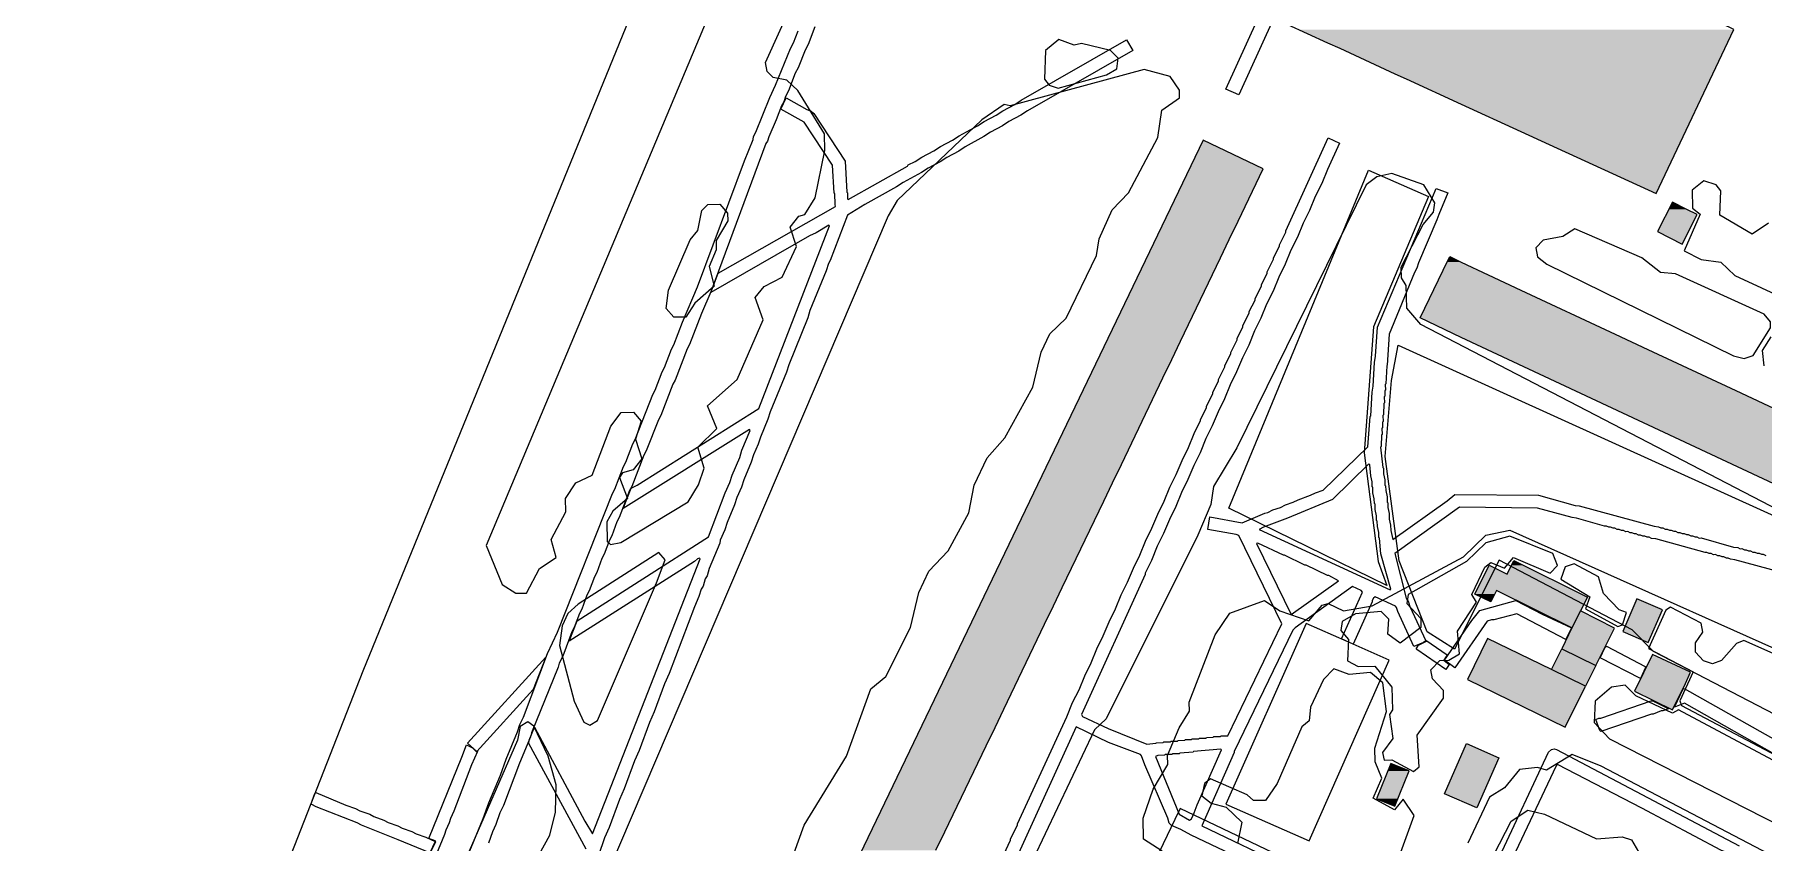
# Model space of a CAD drawing. Extents: x 1764 to 2708, y -3066 to -2278.
# Drawn here: x 1764.5 to 2049.9, y -2612.7 to -2479.4 of the extents above; entities that cross this region are included whole.
import ezdxf

# ---------------------------------------------------------------- set-up
doc = ezdxf.new("R2010")
doc.units = 0
for name, color, linetype in [('DOR_DOROZHKA', 40, 'CONTINUOUS'), ('DOR_LESTNICA', 6, 'CONTINUOUS'), ('DOR_TROTUAR', 8, 'CONTINUOUS'), ('GRANICA_UCHASTKA', 7, 'CONTINUOUS'), ('PL_DETSKAYA', 1, 'CONTINUOUS'), ('PL_SPORT', 5, 'CONTINUOUS'), ('ZDANIYA', 250, 'CONTINUOUS'), ('ZDANIYA_OSM_DOP', 250, 'CONTINUOUS'), ('ZDANIYA_OSM_DOP_ZALIVKA', 252, 'CONTINUOUS'), ('ZDANIYA_ZALIVKA', 251, 'CONTINUOUS'), ('ZEL_LES_DREVESNYE', 94, 'CONTINUOUS'), ('ZEL_SPUTNIK_DOP', 40, 'CONTINUOUS'), ('ZEL_YANDEX_SHEMA', 92, 'CONTINUOUS')]:
    doc.layers.add(name, color=color, linetype=linetype)

msp = doc.modelspace()

# ---------------------------------------------------------------- linework, layer by layer
at = {"layer": 'DOR_DOROZHKA'}
for points in [[(1855.526, -2613.845), (1846.059, -2596.433), (1846.146, -2595.831), (1847.002, -2593.712), (1855.33, -2609.247), (1856.574, -2611.322), (1874.337, -2565.928), (1874.235, -2565.83), (1873.937, -2565.937), (1873.445, -2566.347), (1852.709, -2579.486), (1854.04, -2576.157), (1875.762, -2562.297), (1878.512, -2555.036), (1879.277, -2553.319), (1879.652, -2552.111), (1880.891, -2549.183), (1881.266, -2547.975), (1882.599, -2544.745), (1882.495, -2544.548), (1861.657, -2557.589), (1862.988, -2554.259), (1863.978, -2553.738), (1884.024, -2541.114), (1895.702, -2510.955), (1895.6, -2510.857), (1893.524, -2512.101), (1892.435, -2512.624), (1876.121, -2521.969), (1877.355, -2518.742), (1896.735, -2507.732), (1896.629, -2507.434), (1896.591, -2505.634), (1896.489, -2505.536), (1896.193, -2500.94), (1891.543, -2493.833), (1887.696, -2491.712), (1888.557, -2489.793), (1891.999, -2491.723), (1892.705, -2492.008), (1893.113, -2492.4), (1898.281, -2500.296), (1898.587, -2505.392), (1898.689, -2505.49), (1898.71, -2506.49), (1898.812, -2506.588), (1908.602, -2501.081), (1908.698, -2500.879), (1909.888, -2500.354), (1910.973, -2499.631), (1912.953, -2498.589), (1914.038, -2497.866), (1916.017, -2496.825), (1917.103, -2496.102), (1920.17, -2494.437), (1921.255, -2493.714), (1923.234, -2492.672), (1924.32, -2491.949), (1926.299, -2490.907), (1927.385, -2490.184), (1944.786, -2480.216), (1945.823, -2481.996), (1928.422, -2491.963), (1927.337, -2492.686), (1925.357, -2493.728), (1924.272, -2494.451), (1922.293, -2495.493), (1921.207, -2496.216), (1918.14, -2497.881), (1917.055, -2498.604), (1915.076, -2499.646), (1913.99, -2500.369), (1912.011, -2501.41), (1910.925, -2502.133), (1907.859, -2503.798), (1906.773, -2504.521), (1901.531, -2507.432), (1898.666, -2509.192), (1895.821, -2516.656), (1895.531, -2517.162), (1895.156, -2518.37), (1892.491, -2524.929), (1892.116, -2526.138), (1888.977, -2533.907), (1888.602, -2535.115), (1885.937, -2541.674), (1885.562, -2542.883), (1884.323, -2545.81), (1883.948, -2547.018), (1883.183, -2548.735), (1882.808, -2549.944), (1881.568, -2552.871), (1881.193, -2554.079), (1880.429, -2555.796), (1880.054, -2557.005), (1878.814, -2559.932), (1878.439, -2561.14), (1877.675, -2562.857), (1877.585, -2563.359), (1875.87, -2567.497), (1875.495, -2568.706), (1875.206, -2569.212), (1874.831, -2570.42), (1874.541, -2570.927), (1874.166, -2572.135), (1873.402, -2573.852), (1869.229, -2584.844), (1868.464, -2586.561), (1866.76, -2591.199), (1865.995, -2592.916), (1864.291, -2597.554), (1863.527, -2599.271), (1861.822, -2603.909), (1861.058, -2605.625), (1859.354, -2610.263), (1858.589, -2611.98), (1857.549, -2614.903)], [(1924.479, -2614.708), (1925.631, -2612.383), (1925.627, -2612.182), (1926.779, -2609.857), (1926.775, -2609.657), (1934.911, -2591.979), (1935.863, -2589.658), (1936.919, -2587.535), (1937.871, -2585.214), (1938.927, -2583.091), (1939.879, -2580.769), (1940.936, -2578.646), (1941.888, -2576.325), (1942.944, -2574.202), (1943.896, -2571.881), (1944.952, -2569.758), (1945.905, -2567.437), (1946.961, -2565.314), (1947.913, -2562.993), (1948.969, -2560.87), (1949.921, -2558.549), (1950.978, -2556.426), (1951.93, -2554.105), (1952.986, -2551.982), (1953.938, -2549.661), (1954.994, -2547.538), (1955.946, -2545.217), (1957.003, -2543.093), (1956.998, -2542.893), (1957.959, -2540.972), (1957.955, -2540.772), (1959.011, -2538.649), (1959.007, -2538.449), (1959.967, -2536.528), (1959.963, -2536.328), (1961.019, -2534.205), (1961.015, -2534.005), (1961.976, -2532.084), (1961.971, -2531.884), (1963.028, -2529.761), (1963.024, -2529.561), (1963.984, -2527.64), (1963.98, -2527.44), (1965.036, -2525.317), (1965.032, -2525.117), (1965.992, -2523.196), (1965.988, -2522.996), (1967.044, -2520.873), (1967.04, -2520.673), (1968.001, -2518.752), (1967.997, -2518.552), (1969.053, -2516.429), (1969.049, -2516.229), (1970.009, -2514.308), (1970.005, -2514.108), (1971.061, -2511.985), (1971.057, -2511.785), (1978.04, -2496.431), (1979.959, -2497.292), (1977.949, -2501.636), (1976.997, -2503.957), (1975.941, -2506.08), (1974.988, -2508.401), (1973.932, -2510.524), (1972.98, -2512.845), (1971.924, -2514.968), (1970.972, -2517.289), (1969.915, -2519.412), (1968.963, -2521.733), (1967.907, -2523.856), (1966.955, -2526.177), (1965.899, -2528.3), (1964.947, -2530.622), (1963.89, -2532.745), (1962.938, -2535.066), (1961.882, -2537.189), (1960.93, -2539.51), (1959.874, -2541.633), (1958.922, -2543.954), (1957.865, -2546.077), (1956.913, -2548.398), (1955.857, -2550.521), (1954.905, -2552.842), (1953.849, -2554.965), (1952.896, -2557.286), (1951.84, -2559.409), (1950.888, -2561.73), (1949.832, -2563.853), (1948.88, -2566.174), (1947.823, -2568.298), (1947.828, -2568.498), (1937.305, -2591.629), (1937.511, -2591.925), (1941.755, -2593.937), (1948.112, -2596.506), (1949.61, -2596.375), (1949.708, -2596.272), (1950.808, -2596.249), (1950.906, -2596.147), (1952.006, -2596.124), (1952.104, -2596.022), (1953.204, -2595.999), (1953.302, -2595.897), (1954.402, -2595.874), (1954.5, -2595.772), (1955.5, -2595.751), (1955.598, -2595.649), (1956.698, -2595.626), (1956.796, -2595.524), (1957.896, -2595.501), (1957.994, -2595.399), (1959.094, -2595.376), (1959.192, -2595.274), (1960.292, -2595.251), (1960.39, -2595.149), (1961.49, -2595.126), (1970.409, -2576.631), (1963.302, -2562.072), (1962.897, -2561.88), (1958.178, -2561.078), (1958.534, -2558.97), (1963.858, -2559.959), (1967.627, -2558.38), (1968.125, -2558.269), (1968.916, -2557.853), (1970.208, -2557.425), (1971, -2557.009), (1972.292, -2556.582), (1973.083, -2556.165), (1975.169, -2555.421), (1975.961, -2555.004), (1977.252, -2554.577), (1984.607, -2547.42), (1985.003, -2542.409), (1985.1, -2542.307), (1985.319, -2538.401), (1985.498, -2537.396), (1985.717, -2533.49), (1985.896, -2532.486), (1986.196, -2527.677), (1995.923, -2504.763), (1997.84, -2505.523), (1996.313, -2509.057), (1996.032, -2509.963), (1992.977, -2517.03), (1992.696, -2517.937), (1992.311, -2518.645), (1988.121, -2528.837), (1987.828, -2533.946), (1987.73, -2534.048), (1987.592, -2537.053), (1987.494, -2537.155), (1987.513, -2538.055), (1987.415, -2538.157), (1987.434, -2539.057), (1987.336, -2539.159), (1987.357, -2540.159), (1987.259, -2540.261), (1987.278, -2541.161), (1987.18, -2541.263), (1987.199, -2542.163), (1987.101, -2542.266), (1987.121, -2543.266), (1987.024, -2543.368), (1987.042, -2544.268), (1986.944, -2544.37), (1986.965, -2545.37), (1986.867, -2545.472), (1986.886, -2546.372), (1986.788, -2546.474), (1986.807, -2547.374), (1986.709, -2547.476), (1987.08, -2550.87), (1987.182, -2550.968), (1987.201, -2551.868), (1987.422, -2552.864), (1987.441, -2553.764), (1987.543, -2553.862), (1987.559, -2554.662), (1987.78, -2555.658), (1987.799, -2556.558), (1987.901, -2556.656), (1987.918, -2557.456), (1988.139, -2558.452), (1988.157, -2559.352), (1988.378, -2560.348), (1988.397, -2561.248), (1988.728, -2562.742), (1997.7, -2556.352), (1998.979, -2555.325), (2012.788, -2555.437), (2018.826, -2557.112), (2019.528, -2557.197), (2031.904, -2560.541), (2032.606, -2560.626), (2033.011, -2560.818), (2033.311, -2560.812), (2033.715, -2561.003), (2034.015, -2560.997), (2034.419, -2561.189), (2034.719, -2561.182), (2035.123, -2561.374), (2035.423, -2561.368), (2035.827, -2561.559), (2036.128, -2561.553), (2036.532, -2561.745), (2036.832, -2561.739), (2037.236, -2561.93), (2037.536, -2561.924), (2037.94, -2562.116), (2038.24, -2562.109), (2038.644, -2562.301), (2038.944, -2562.295), (2039.349, -2562.487), (2039.649, -2562.48), (2044.982, -2563.97), (2045.685, -2564.055), (2046.089, -2564.247), (2046.389, -2564.241), (2046.793, -2564.432), (2047.093, -2564.426), (2047.497, -2564.618), (2047.797, -2564.611), (2048.201, -2564.803), (2048.501, -2564.797), (2048.906, -2564.989), (2049.206, -2564.982), (2049.61, -2565.174), (2049.91, -2565.168), (2050.314, -2565.359)], [(2054.785, -2568.668), (2045.226, -2566.066), (2044.524, -2565.98), (2044.12, -2565.789), (2043.82, -2565.795), (2043.416, -2565.603), (2043.116, -2565.61), (2042.711, -2565.418), (2042.411, -2565.424), (2042.007, -2565.232), (2041.707, -2565.239), (2041.303, -2565.047), (2041.003, -2565.053), (2040.599, -2564.862), (2040.299, -2564.868), (2032.148, -2562.637), (2031.446, -2562.551), (2031.042, -2562.36), (2030.742, -2562.366), (2030.338, -2562.174), (2030.038, -2562.18), (2029.633, -2561.989), (2029.333, -2561.995), (2028.929, -2561.803), (2028.629, -2561.81), (2028.225, -2561.618), (2027.925, -2561.624), (2027.521, -2561.433), (2027.221, -2561.439), (2026.816, -2561.247), (2026.516, -2561.253), (2026.112, -2561.062), (2025.812, -2561.068), (2025.408, -2560.876), (2025.108, -2560.883), (2024.704, -2560.691), (2024.404, -2560.697), (2024, -2560.505), (2023.7, -2560.512), (2019.07, -2559.208), (2018.368, -2559.122), (2012.632, -2557.541), (1999.723, -2557.41), (1989.076, -2565.036), (1990.931, -2572.401), (1991.345, -2573.093), (1991.56, -2573.789), (1994.179, -2579.437), (1993.785, -2579.745), (1992.198, -2580.379), (1989.577, -2574.63), (1989.362, -2573.934), (1989.158, -2573.739), (1985.824, -2572.207), (1985.528, -2572.414), (1985.337, -2572.818), (1985.341, -2573.018), (1982.185, -2579.987), (1980.266, -2579.127), (1983.707, -2571.451), (1983.501, -2571.155), (1982.086, -2570.484), (1972.623, -2577.285), (1972.232, -2577.693), (1962.544, -2597.706), (1962.548, -2597.906), (1957.198, -2610.023), (1971.447, -2616.83)], [(2075.288, -2611.462), (2036.916, -2589.751), (2035.228, -2590.387), (2036.666, -2587.355), (2036.866, -2587.351), (2076.957, -2609.926)], [(1968.666, -2617.788), (1955.429, -2611.561), (1953.708, -2610.596), (1952.194, -2609.928), (1951.785, -2609.536), (1951.569, -2608.74), (1947.783, -2599.914), (1947.251, -2598.425), (1947.047, -2598.229), (1941.803, -2596.237), (1936.446, -2593.648), (1908.415, -2655.163)], [(2006.329, -2615.102), (2014.473, -2597.823), (2014.964, -2597.413), (2015.362, -2597.304), (2015.764, -2597.396), (2045.911, -2613.275)], [(2053.241, -2619.326), (2047.576, -2616.342), (2044.746, -2615.001), (2043.834, -2614.419), (2042.925, -2614.038), (2029.874, -2607.107), (2015.917, -2599.894), (2015.721, -2600.098), (2008.054, -2616.266), (2008.058, -2616.466), (1975.295, -2686.184), (1975.299, -2686.384), (1950.774, -2738.522), (1950.778, -2738.722), (1942.632, -2755.901), (1942.636, -2756.101), (1941.869, -2757.717), (1941.574, -2757.924), (1940.905, -2759.438), (1939.844, -2761.362), (1939.078, -2762.978), (1939.282, -2763.174), (1932.382, -2777.725)]]:
    msp.add_lwpolyline(points, dxfattribs=at)
for points in [[(1988.399, -2570.953), (1986.776, -2565.084), (1986.522, -2562.488), (1986.42, -2562.39), (1986.403, -2561.59), (1986.182, -2560.594), (1986.163, -2559.694), (1986.061, -2559.596), (1986.045, -2558.796), (1985.824, -2557.8), (1985.805, -2556.9), (1985.703, -2556.802), (1985.686, -2556.002), (1985.465, -2555.006), (1985.447, -2554.106), (1985.345, -2554.008), (1985.328, -2553.208), (1985.107, -2552.212), (1984.969, -2550.414), (1984.765, -2550.218), (1978.786, -2556.146), (1971.346, -2559.203), (1967.375, -2560.686), (1966.683, -2561.101), (1988.301, -2571.055)], [(1979.765, -2569.532), (1978.146, -2568.666), (1977.946, -2568.67), (1974.409, -2566.943), (1974.209, -2566.947), (1970.873, -2565.316), (1970.673, -2565.32), (1966.429, -2563.307), (1966.231, -2563.411), (1971.977, -2575.097)], [(1997.248, -2582.674), (2001.813, -2576.076), (2003.08, -2574.449), (2009.049, -2572.823), (2013.397, -2575.034), (2018.247, -2577.334), (2017.287, -2579.255), (2009.195, -2575.021), (2005.413, -2576.001), (2005.013, -2576.009), (2004.317, -2576.224), (1998.975, -2583.939)], [(2029.628, -2585.701), (2022.952, -2582.238), (2023.817, -2580.519), (2024.013, -2580.315), (2030.386, -2583.684), (2030.49, -2583.882)], [(1837.481, -2597.713), (1835.952, -2596.344), (1848.863, -2582.168), (1846.773, -2587.514)], [(2022.265, -2592.458), (2022.761, -2592.247), (2023.061, -2592.241), (2031.405, -2589.366), (2031.805, -2589.357), (2032.009, -2589.553), (2034.232, -2590.607), (2034.234, -2590.707), (2033.341, -2591.026), (2033.041, -2591.032), (2031.751, -2591.56), (2031.451, -2591.566), (2023.107, -2594.441), (2022.902, -2594.245)], [(1955.177, -2609.065), (1955.473, -2608.859), (1955.952, -2607.848), (1956.425, -2606.538), (1960.438, -2597.449), (1960.336, -2597.351), (1955.841, -2597.745), (1955.744, -2597.847), (1953.545, -2597.993), (1953.448, -2598.095), (1952.347, -2598.118), (1952.25, -2598.22), (1951.149, -2598.243), (1951.052, -2598.345), (1949.951, -2598.368), (1949.556, -2598.577), (1953.456, -2608.1)], [(1829.727, -2614.483), (1824.478, -2612.291), (1818.426, -2609.916), (1817.717, -2609.531), (1810.958, -2606.87), (1810.25, -2606.485), (1810.05, -2606.489), (1810.713, -2604.674), (1810.908, -2604.47), (1815.855, -2606.568), (1817.467, -2607.135), (1818.176, -2607.52), (1819.788, -2608.087), (1820.497, -2608.472), (1822.109, -2609.039), (1822.818, -2609.424), (1824.43, -2609.991), (1825.139, -2610.377), (1826.751, -2610.943), (1827.46, -2611.329), (1829.072, -2611.895), (1830.587, -2612.564)]]:
    msp.add_lwpolyline(points, close=True, dxfattribs=at)
at = {"layer": 'DOR_LESTNICA'}
msp.add_lwpolyline([(1997.479, -2584.17), (1992.708, -2580.868), (1992.606, -2580.77), (1992.994, -2580.162), (1994.281, -2579.535), (1994.177, -2579.337), (1997.729, -2581.764), (1997.148, -2582.677), (1998.063, -2583.358)], close=True, dxfattribs=at)
msp.add_lwpolyline([(1829.729, -2614.583), (1830.689, -2612.662), (1830.585, -2612.464), (1829.577, -2612.085), (1835, -2598.665), (1835.758, -2596.648), (1836.768, -2597.127), (1837.483, -2597.813), (1837.581, -2597.711), (1836.627, -2599.932), (1833.685, -2607.597), (1833.11, -2608.81), (1832.925, -2609.514), (1832.35, -2610.726), (1832.164, -2611.431), (1828.26, -2620.917)], dxfattribs=at)
at = {"layer": 'DOR_TROTUAR'}
for points in [[(1982.037, -2448.224), (1963.285, -2489.335), (1961.164, -2488.379), (1980.489, -2445.955)], [(1834.8, -2617.879), (1838.513, -2608.797), (1839.458, -2606.176), (1841.365, -2601.634), (1842.31, -2599.013), (1844.217, -2594.471), (1844.592, -2593.262), (1845.167, -2592.05), (1849.15, -2581.561), (1850.777, -2578.026), (1859.904, -2555.124), (1860.29, -2554.415), (1861.713, -2550.684), (1862.098, -2549.975), (1863.236, -2546.95), (1863.621, -2546.242), (1866.567, -2538.777), (1866.952, -2538.068), (1868.09, -2535.043), (1868.475, -2534.335), (1869.613, -2531.309), (1869.998, -2530.601), (1871.421, -2526.869), (1873.9, -2521.015), (1881.671, -2500.242), (1883.098, -2496.711), (1883.188, -2496.209), (1883.573, -2495.5), (1885.855, -2489.75), (1886.813, -2487.729), (1889.288, -2481.674), (1889.769, -2480.764), (1890.528, -2478.747)], [(1893.315, -2478.088), (1892.176, -2481.014), (1891.694, -2481.924), (1890.555, -2484.849), (1890.074, -2485.76), (1888.934, -2488.685), (1888.453, -2489.596), (1888.171, -2490.502), (1887.784, -2491.11), (1886.932, -2493.429), (1885.69, -2496.256), (1885.505, -2496.961), (1885.213, -2497.367), (1876.119, -2521.869), (1874.592, -2525.403), (1872.598, -2530.547), (1872.213, -2531.255), (1870.219, -2536.399), (1869.834, -2537.108), (1867.84, -2542.252), (1867.455, -2542.96), (1865.461, -2548.104), (1865.075, -2548.813), (1863.082, -2553.957), (1862.696, -2554.665), (1860.988, -2559.103), (1860.602, -2559.812), (1859.75, -2562.131), (1859.365, -2562.839), (1858.513, -2565.158), (1858.127, -2565.866), (1857.275, -2568.185), (1856.89, -2568.894), (1856.038, -2571.213), (1855.652, -2571.921), (1854.8, -2574.24), (1854.415, -2574.948), (1853.563, -2577.267), (1853.177, -2577.976), (1851.661, -2582.009), (1851.084, -2583.122), (1850.898, -2583.826), (1846.521, -2594.623), (1846.336, -2595.327), (1844.525, -2599.667), (1841.869, -2606.626), (1841.294, -2607.838), (1840.634, -2609.753), (1840.059, -2610.966), (1839.398, -2612.881)]]:
    msp.add_lwpolyline(points, dxfattribs=at)
at = {"layer": 'GRANICA_UCHASTKA'}
msp.add_lwpolyline([(1926.759, -2800.754), (1827.251, -2754.806), (1784.258, -2732.19), (1772.163, -2727.94), (1765.069, -2723.586), (1764.454, -2718.096), (1771.673, -2704.439), (1818.694, -2584.398), (1873.903, -2449.178), (1905.434, -2377.985), (1929.393, -2327.46), (1949.623, -2290.019), (1958.384, -2278.331), (1960.873, -2277.779), (1971.531, -2285.06), (2004.429, -2303.383), (2126.523, -2376.875), (2159.932, -2395.688), (2215.166, -2429.554), (2323.925, -2487.316), (2371.513, -2514.337)], dxfattribs=at)
at = {"layer": 'PL_DETSKAYA'}
msp.add_lwpolyline([(1973.626, -2616.642), (1953.619, -2607.116), (1952.725, -2608.975), (1943.79, -2627.665), (1963.797, -2637.191)], close=True, dxfattribs=at)
at = {"layer": 'PL_SPORT'}
msp.add_lwpolyline([(1974.446, -2576.573), (1961.175, -2606.429), (1974.9, -2612.49), (1988.157, -2582.634), (1981.176, -2579.548)], close=True, dxfattribs=at)
at = {"layer": 'ZDANIYA'}
for points in [[(2000, -2463.461), (1997.681, -2462.406), (1990.395, -2459.09), (1987.272, -2457.669), (1981.383, -2454.989), (1979.069, -2460.156), (1971.245, -2477.63), (1977.976, -2480.726), (1979.962, -2481.639), (1989.072, -2485.829), (1990.921, -2486.679), (2000, -2490.855), (2009.884, -2495.384), (2014.569, -2497.53), (2032.203, -2505.61), (2045.072, -2478.55), (2022.92, -2467.734), (2020.354, -2473.133)], [(2032.429, -2511.902), (2036.504, -2513.974), (2038.986, -2509.093), (2037.278, -2508.224), (2034.912, -2507.021)], [(1993.257, -2526.124), (1997.057, -2518.269), (1998.138, -2516.035), (2000, -2516.936), (2004.485, -2519.031), (2009.871, -2521.548), (2025.441, -2528.821), (2030.827, -2531.337), (2045.363, -2538.128), (2050.749, -2540.644), (2066.232, -2547.877), (2071.618, -2550.394), (2081.378, -2554.953), (2076.6, -2565.18), (2000, -2529.387)], [(2002.27, -2571.727), (2004.63, -2566.974), (2007.596, -2568.447), (2008.709, -2566.205), (2020.873, -2572.246), (2019.714, -2574.485), (2018.323, -2577.325), (2005.872, -2571.142), (2004.926, -2573.046)], [(2018.323, -2577.325), (2016.638, -2580.767), (2022.282, -2583.506), (2025.353, -2577.358), (2019.714, -2574.485)], [(2026.698, -2577.939), (2030.911, -2579.758), (2033.247, -2574.346), (2029.035, -2572.527)], [(2014.951, -2584.212), (2004.358, -2579.072), (2001.067, -2585.854), (2017.2, -2593.683), (2020.568, -2586.939)], [(2014.951, -2584.212), (2016.638, -2580.767), (2022.282, -2583.506), (2020.568, -2586.939)], [(2028.632, -2587.768), (2034.92, -2590.86), (2037.066, -2586.496), (2037.919, -2584.655), (2031.602, -2581.728)], [(1989.085, -2606.761), (1991.453, -2600.943), (1988.397, -2599.699), (1986.029, -2605.517)]]:
    msp.add_lwpolyline(points, close=True, dxfattribs=at)
msp.add_lwpolyline([(1913.303, -2614.032), (1914.757, -2611.007), (1921.599, -2596.769), (1923.052, -2593.744), (1924.506, -2590.719), (1931.24, -2576.703), (1932.693, -2573.678), (1934.148, -2570.653), (1941.008, -2556.376), (1942.461, -2553.351), (1943.915, -2550.326), (1950.772, -2536.055), (1952.225, -2533.03), (1953.679, -2530.005), (1960.289, -2516.25), (1961.742, -2513.225), (1963.196, -2510.2), (1967.346, -2501.563), (1957.414, -2496.79), (1889.793, -2637.516)], dxfattribs=at)
at = {"layer": 'ZDANIYA_OSM_DOP'}
msp.add_lwpolyline([(2002.594, -2607.01), (1997.28, -2604.693), (2000.903, -2596.433), (2006.223, -2598.75)], close=True, dxfattribs=at)
at = {"layer": 'ZDANIYA_OSM_DOP_ZALIVKA'}
for points in [[(1999.887, -2598.75), (2006.223, -2598.75), (2000.903, -2596.433)], [(1997.28, -2604.693), (2003.612, -2604.693), (1999.887, -2598.75), (2006.223, -2598.75)], [(2002.594, -2607.01), (2002.594, -2607.01), (1997.28, -2604.693), (2003.612, -2604.693)]]:
    msp.add_solid(points, dxfattribs=at)
at = {"layer": 'ZDANIYA_ZALIVKA'}
for points in [[(1977.976, -2480.726), (2044.037, -2480.726), (1973.245, -2478.55), (2045.072, -2478.55)], [(1979.962, -2481.639), (2043.603, -2481.639), (1977.976, -2480.726), (2044.037, -2480.726)], [(1989.072, -2485.829), (2041.61, -2485.829), (1979.962, -2481.639), (2043.603, -2481.639)], [(1990.921, -2486.679), (2041.206, -2486.679), (1989.072, -2485.829), (2041.61, -2485.829)], [(2000, -2490.855), (2039.22, -2490.855), (1990.921, -2486.679), (2041.206, -2486.679)], [(2009.884, -2495.384), (2037.066, -2495.384), (2000, -2490.855), (2039.22, -2490.855)], [(1955.121, -2501.563), (1967.346, -2501.563), (1957.414, -2496.79)], [(2014.569, -2497.53), (2036.046, -2497.53), (2009.884, -2495.384), (2037.066, -2495.384)], [(2032.203, -2505.61), (2032.203, -2505.61), (2014.569, -2497.53), (2036.046, -2497.53)], [(1950.97, -2510.2), (1963.196, -2510.2), (1955.121, -2501.563), (1967.346, -2501.563)], [(2032.429, -2511.902), (2037.558, -2511.902), (2033.858, -2509.093), (2038.986, -2509.093)], [(2033.858, -2509.093), (2038.986, -2509.093), (2034.3, -2508.224), (2037.278, -2508.224)], [(2034.3, -2508.224), (2037.278, -2508.224), (2034.912, -2507.021)], [(1949.517, -2513.225), (1961.742, -2513.225), (1950.97, -2510.2), (1963.196, -2510.2)], [(2036.504, -2513.974), (2036.504, -2513.974), (2032.429, -2511.902), (2037.558, -2511.902)], [(1948.063, -2516.25), (1960.289, -2516.25), (1949.517, -2513.225), (1961.742, -2513.225)], [(1941.454, -2530.005), (1953.679, -2530.005), (1948.063, -2516.25), (1960.289, -2516.25)], [(1997.057, -2518.269), (2002.854, -2518.269), (1997.702, -2516.936), (2000, -2516.936)], [(1997.702, -2516.936), (2000, -2516.936), (1998.138, -2516.035)], [(1995.471, -2521.548), (2009.871, -2521.548), (1996.688, -2519.031), (2004.485, -2519.031)], [(1996.688, -2519.031), (2004.485, -2519.031), (1997.057, -2518.269), (2002.854, -2518.269)], [(1993.257, -2526.124), (2019.667, -2526.124), (1995.471, -2521.548), (2009.871, -2521.548)], [(1998.83, -2528.821), (2025.441, -2528.821), (1993.257, -2526.124), (2019.667, -2526.124)], [(2000, -2529.387), (2026.653, -2529.387), (1998.83, -2528.821), (2025.441, -2528.821)], [(1940, -2533.03), (1952.225, -2533.03), (1941.454, -2530.005), (1953.679, -2530.005)], [(2004.173, -2531.337), (2030.827, -2531.337), (2000, -2529.387), (2026.653, -2529.387)], [(2018.706, -2538.128), (2045.363, -2538.128), (2004.173, -2531.337), (2030.827, -2531.337)], [(1938.547, -2536.055), (1950.772, -2536.055), (1940, -2533.03), (1952.225, -2533.03)], [(1931.689, -2550.326), (1943.915, -2550.326), (1938.547, -2536.055), (1950.772, -2536.055)], [(2024.091, -2540.644), (2050.749, -2540.644), (2018.706, -2538.128), (2045.363, -2538.128)], [(2039.57, -2547.877), (2066.232, -2547.877), (2024.091, -2540.644), (2050.749, -2540.644)], [(2044.957, -2550.394), (2071.618, -2550.394), (2039.57, -2547.877), (2066.232, -2547.877)], [(1930.236, -2553.351), (1942.461, -2553.351), (1931.689, -2550.326), (1943.915, -2550.326)], [(2054.713, -2554.953), (2081.378, -2554.953), (2044.957, -2550.394), (2071.618, -2550.394)], [(1928.782, -2556.376), (1941.008, -2556.376), (1930.236, -2553.351), (1942.461, -2553.351)], [(1921.922, -2570.653), (1934.148, -2570.653), (1928.782, -2556.376), (1941.008, -2556.376)], [(2008.327, -2566.974), (2010.257, -2566.974), (2008.709, -2566.205)], [(2002.56, -2571.142), (2018.65, -2571.142), (2003.899, -2568.447), (2013.223, -2568.447)], [(2003.899, -2568.447), (2007.596, -2568.447), (2004.63, -2566.974)], [(2007.596, -2568.447), (2013.223, -2568.447), (2008.327, -2566.974), (2010.257, -2566.974)], [(1920.468, -2573.678), (1932.693, -2573.678), (1921.922, -2570.653), (1934.148, -2570.653)], [(2002.27, -2571.727), (2005.581, -2571.727), (2002.56, -2571.142), (2005.872, -2571.142)], [(2003.315, -2572.246), (2005.323, -2572.246), (2002.27, -2571.727), (2005.581, -2571.727)], [(2007.05, -2571.727), (2019.828, -2571.727), (2005.872, -2571.142), (2018.65, -2571.142)], [(2008.095, -2572.246), (2020.873, -2572.246), (2007.05, -2571.727), (2019.828, -2571.727)], [(1919.015, -2576.703), (1931.24, -2576.703), (1920.468, -2573.678), (1932.693, -2573.678)], [(2004.926, -2573.046), (2004.926, -2573.046), (2003.315, -2572.246), (2005.323, -2572.246)], [(2009.706, -2573.046), (2020.459, -2573.046), (2008.095, -2572.246), (2020.873, -2572.246)], [(2012.604, -2574.485), (2019.714, -2574.485), (2009.706, -2573.046), (2020.459, -2573.046)], [(2018.323, -2577.325), (2018.323, -2577.325), (2012.604, -2574.485), (2019.714, -2574.485)], [(2018.323, -2577.325), (2025.288, -2577.325), (2019.714, -2574.485)], [(2026.698, -2577.939), (2031.696, -2577.939), (2028.25, -2574.346), (2033.247, -2574.346)], [(2028.25, -2574.346), (2033.247, -2574.346), (2029.035, -2572.527)], [(1912.28, -2590.719), (1924.506, -2590.719), (1919.015, -2576.703), (1931.24, -2576.703)], [(2016.638, -2580.767), (2023.65, -2580.767), (2018.307, -2577.358), (2025.353, -2577.358)], [(2018.307, -2577.358), (2025.353, -2577.358), (2018.323, -2577.325), (2025.288, -2577.325)], [(2001.864, -2584.212), (2014.951, -2584.212), (2004.358, -2579.072)], [(2030.911, -2579.758), (2030.911, -2579.758), (2026.698, -2577.939), (2031.696, -2577.939)], [(2014.951, -2584.212), (2021.93, -2584.212), (2015.297, -2583.506), (2022.282, -2583.506)], [(2015.297, -2583.506), (2022.282, -2583.506), (2016.638, -2580.767)], [(2022.282, -2583.506), (2022.282, -2583.506), (2016.638, -2580.767), (2023.65, -2580.767)], [(2030.163, -2584.655), (2037.919, -2584.655), (2031.602, -2581.728)], [(2001.067, -2585.854), (2018.333, -2585.854), (2001.864, -2584.212), (2014.951, -2584.212)], [(2003.303, -2586.939), (2020.568, -2586.939), (2001.067, -2585.854), (2018.333, -2585.854)], [(2020.568, -2586.939), (2020.568, -2586.939), (2014.951, -2584.212), (2021.93, -2584.212)], [(2029.257, -2586.496), (2037.066, -2586.496), (2030.163, -2584.655), (2037.919, -2584.655)], [(2017.2, -2593.683), (2017.2, -2593.683), (2003.303, -2586.939), (2020.568, -2586.939)], [(2028.632, -2587.768), (2036.44, -2587.768), (2029.257, -2586.496), (2037.066, -2586.496)], [(2034.92, -2590.86), (2034.92, -2590.86), (2028.632, -2587.768), (2036.44, -2587.768)], [(1910.826, -2593.744), (1923.052, -2593.744), (1912.28, -2590.719), (1924.506, -2590.719)], [(1909.373, -2596.769), (1921.599, -2596.769), (1910.826, -2593.744), (1923.052, -2593.744)], [(1902.531, -2611.007), (1914.757, -2611.007), (1909.373, -2596.769), (1921.599, -2596.769)], [(1987.891, -2600.943), (1991.453, -2600.943), (1988.397, -2599.699)], [(1986.029, -2605.517), (1989.591, -2605.517), (1987.891, -2600.943), (1991.453, -2600.943)], [(1989.085, -2606.761), (1989.085, -2606.761), (1986.029, -2605.517), (1989.591, -2605.517)], [(1901.077, -2614.032), (1913.303, -2614.032), (1902.531, -2611.007), (1914.757, -2611.007)]]:
    msp.add_solid(points, dxfattribs=at)
at = {"layer": 'ZEL_LES_DREVESNYE'}
for points in [[(1984.727, -2501.771), (1994.649, -2506.105), (1985.544, -2527.634), (1983.982, -2548.442), (1986.312, -2566.334), (1987.727, -2570.298), (1961.664, -2557.564)], [(2087.306, -2549.933), (2100.986, -2557.53), (2090.847, -2583.301), (2085.777, -2586.673), (2078.484, -2593.106), (2076.228, -2598.628), (2071.261, -2596.043), (2069.005, -2600.54), (2031.793, -2581.234), (2028.268, -2577.626), (2006.278, -2566.129), (1998.912, -2580.834), (1994.405, -2577.971), (1989.806, -2566.246), (1987.476, -2549.033), (1988.532, -2536.497), (1989.635, -2530.641), (2077.508, -2570.527)]]:
    msp.add_lwpolyline(points, close=True, dxfattribs=at)
at = {"layer": 'ZEL_SPUTNIK_DOP'}
for points in [[(1931.215, -2486.752), (1931.986, -2487.737), (1933.497, -2488.206), (1941.456, -2486.039), (1943.185, -2485.002), (1943.399, -2483.247), (1942.122, -2482.023), (1937.346, -2480.872), (1936.101, -2481.148), (1933.58, -2480.2), (1931.366, -2481.997)], [(2012.337, -2514.575), (2012.618, -2516.07), (2014.144, -2517.289), (2044.975, -2532.404), (2046.735, -2532.867), (2048.225, -2532.336), (2051.131, -2527.773), (2051.11, -2526.773), (2050.084, -2525.544), (2035.437, -2518.846), (2032.932, -2518.648), (2029.88, -2516.21), (2018.774, -2511.44), (2016.8, -2512.731), (2013.561, -2513.299)], [(2015.14, -2565.042), (2008.077, -2562.188), (2004.098, -2563.272), (2000.91, -2566.34), (1991.269, -2571.794), (1991.05, -2573.299), (1993.352, -2575.752), (1993.384, -2577.252), (1989.936, -2579.825), (1987.904, -2578.367), (1988.102, -2575.862), (1986.826, -2574.638), (1982.581, -2574.976), (1980.357, -2576.273), (1980.138, -2577.779), (1981.419, -2579.253), (1981.242, -2582.758), (1983.013, -2583.722), (1985.764, -2583.664), (1988.587, -2587.107), (1988.665, -2590.857), (1988.181, -2591.618), (1988.764, -2595.608), (1987.061, -2597.894), (1987.337, -2599.139), (1988.587, -2599.113), (1992.129, -2601.04), (1993.113, -2600.269), (1992.754, -2595.024), (1997.129, -2588.93), (1997.103, -2587.68), (1995.311, -2585.716), (1995.03, -2584.221), (1996.499, -2582.69), (1997.999, -2582.659), (1999.728, -2581.622), (1999.4, -2577.877), (2002.551, -2573.059), (2001.775, -2571.824), (2003.931, -2567.277), (2004.915, -2566.506), (2007.186, -2567.459), (2008.65, -2565.678), (2014.708, -2568.303), (2015.932, -2567.027)], [(2017.187, -2567.251), (2016.479, -2569.267), (2021.292, -2572.168), (2020.583, -2574.184), (2025.896, -2577.074), (2026.641, -2576.809), (2027.35, -2574.793), (2026.089, -2574.319), (2023.532, -2571.621), (2022.724, -2568.886), (2018.677, -2566.72)]]:
    msp.add_lwpolyline(points, close=True, dxfattribs=at)
for points in [[(2050.772, -2510.522), (2048.058, -2512.33), (2042.74, -2509.189), (2042.906, -2505.183), (2042.135, -2504.199), (2040.12, -2503.491), (2038.151, -2505.032), (2038.213, -2508.033), (2039.484, -2509.007), (2036.859, -2515.064), (2039.641, -2516.507), (2042.901, -2516.939), (2045.198, -2519.143), (2054.038, -2523.21)], [(2068.165, -2588.949), (2046.705, -2579.392), (2045.466, -2579.918), (2043.023, -2582.72), (2041.533, -2583.251), (2040.023, -2582.783), (2038.741, -2581.309), (2038.71, -2579.809), (2039.923, -2578.032), (2039.642, -2576.537), (2034.584, -2573.892), (2033.845, -2574.407), (2030.975, -2580.72), (2038.309, -2584.569), (2036.158, -2589.367), (2036.424, -2590.111), (2067.786, -2606.716)], [(2061.311, -2620.108), (2023.126, -2600.144), (2018.334, -2598.243), (2014.136, -2600.831), (2012.625, -2600.363), (2009.63, -2600.675), (2007.193, -2603.728), (2004.724, -2605.28), (2001.13, -2612.859)], [(2005.422, -2614.77), (2008.307, -2609.207), (2011.021, -2607.4), (2013.787, -2608.092), (2022.376, -2612.165), (2026.621, -2611.827), (2028.132, -2612.295), (2030.465, -2616.249)]]:
    msp.add_lwpolyline(points, dxfattribs=at)
at = {"layer": 'ZEL_YANDEX_SHEMA'}
for points in [[(1880.961, -2463.789), (1839.023, -2563.713), (1841.659, -2570.162), (1843.941, -2571.615), (1845.691, -2571.578), (1847.857, -2567.531), (1850.571, -2565.724), (1849.758, -2562.739), (1852.165, -2558.187), (1852.118, -2555.937), (1853.816, -2553.4), (1856.54, -2552.092), (1859.623, -2544.024), (1861.326, -2541.737), (1863.327, -2541.696), (1864.608, -2543.17), (1863.671, -2546.191), (1864.738, -2549.42), (1863.275, -2551.202), (1861.535, -2551.738), (1861.051, -2552.499), (1862.374, -2555.973), (1859.915, -2558.025), (1858.952, -2559.796), (1859.02, -2563.046), (1859.53, -2563.536), (1861.275, -2563.249), (1872.39, -2556.514), (1874.083, -2553.727), (1875.026, -2550.956), (1873.953, -2547.477), (1877.14, -2544.409), (1875.562, -2540.69), (1880.474, -2536.335), (1884.77, -2526.491), (1883.442, -2522.767), (1884.906, -2520.985), (1887.875, -2519.423), (1890.271, -2514.37), (1889.203, -2511.141), (1890.666, -2509.359), (1891.661, -2509.088), (1893.354, -2506.302), (1894.942, -2498.515), (1894.885, -2495.764), (1890.483, -2488.603), (1888.697, -2486.889), (1886.436, -2486.436), (1885.415, -2485.457), (1885.134, -2483.962), (1898.285, -2454.923)], [(1887.492, -2620.982), (1891.513, -2609.892), (1898.528, -2598.49), (1902.549, -2587.401), (1905.008, -2585.349), (1909.091, -2577.26), (1910.471, -2571.478), (1912.148, -2567.941), (1915.331, -2564.623), (1918.701, -2558.3), (1919.607, -2553.778), (1921.763, -2549.231), (1924.696, -2545.918), (1929.274, -2537.569), (1930.654, -2531.787), (1932.092, -2528.755), (1934.79, -2526.198), (1939.826, -2515.838), (1940.269, -2513.077), (1942.42, -2508.28), (1945.113, -2505.472), (1949.925, -2496.367), (1950.582, -2491.851), (1953.54, -2489.789), (1953.514, -2488.539), (1951.967, -2486.32), (1947.691, -2485.158), (1925.554, -2491.123), (1924.548, -2490.894), (1920.85, -2493.472), (1906.871, -2506.77), (1905.423, -2509.302), (1857.011, -2622.618)], [(2068.441, -2566.182), (1993.341, -2527.228), (1991.033, -2524.525), (1990.955, -2520.774), (1990.179, -2519.54), (1990.142, -2517.79), (1993.747, -2510.711), (1995.455, -2508.674), (1995.674, -2507.169), (1993.861, -2504.205), (1988.569, -2502.315), (1986.079, -2502.867), (1984.355, -2504.153), (1963.001, -2547.621), (1959.131, -2553.955), (1958.693, -2556.965), (1956.547, -2562.012), (1941.422, -2592.343), (1939.458, -2594.135), (1927.239, -2619.903)], [(2051.163, -2529.273), (2049.709, -2531.555), (2050.012, -2534.05)], [(1950.632, -2614.162), (1947.59, -2612.225), (1947.517, -2608.724), (1949.168, -2603.937), (1951.584, -2599.885), (1951.553, -2598.385), (1953.459, -2593.843), (1955.152, -2591.056), (1955.121, -2589.556), (1959.392, -2578.461), (1961.819, -2574.909), (1967.528, -2572.789), (1970.064, -2574.487), (1974.851, -2576.138), (1977.049, -2573.591), (1978.044, -2573.32), (1980.57, -2574.518), (1985.305, -2573.669), (2000.394, -2565.6), (2004.072, -2562.022), (2008.056, -2561.188), (2067.894, -2587.954)], [(1988.968, -2617.365), (1992.28, -2608.291), (1990.473, -2605.577), (1989.009, -2607.359), (1985.467, -2605.431), (1986.899, -2602.15), (1985.842, -2599.421), (1985.795, -2597.17), (1987.67, -2591.128), (1987.071, -2586.388), (1985.034, -2584.68), (1981.539, -2585.003), (1979.018, -2584.055), (1977.305, -2585.842), (1975.148, -2590.389), (1974.945, -2592.644), (1973.716, -2593.671), (1969.659, -2603.01), (1967.716, -2605.802), (1965.716, -2605.843), (1964.695, -2604.864), (1958.637, -2602.239), (1957.653, -2603.01), (1957.194, -2605.021), (1958.72, -2606.239), (1961.236, -2606.937), (1963.789, -2609.385), (1963.112, -2612.901)], [(2067.051, -2607.482), (2035.939, -2590.872), (2034.949, -2591.393), (2028.886, -2588.518), (2027.1, -2586.804), (2024.855, -2587.101), (2022.152, -2589.409), (2021.975, -2592.914), (2024.532, -2595.612), (2103.664, -2635.983)]]:
    msp.add_lwpolyline(points, dxfattribs=at)
for points in [[(1877.618, -2507.38), (1878.9, -2508.854), (1878.926, -2510.104), (1876.994, -2513.396), (1877.025, -2514.896), (1875.832, -2517.673), (1876.65, -2520.907), (1873.457, -2523.725), (1872.004, -2526.007), (1870.004, -2526.049), (1868.722, -2524.574), (1869.16, -2521.564), (1872.738, -2513.235), (1873.957, -2511.709), (1874.639, -2508.443), (1875.618, -2507.422)], [(1867.562, -2564.869), (1854.233, -2573.401), (1852.514, -2574.938), (1851.556, -2576.959), (1851.124, -2580.22), (1853.567, -2589.423), (1855.14, -2592.892), (1856.15, -2593.371), (1857.385, -2592.595), (1867.166, -2569.88), (1868.588, -2566.098)], [(1845.884, -2592.835), (1844.65, -2593.611), (1844.196, -2595.872), (1834.17, -2618.842), (1833.722, -2621.353), (1834.738, -2622.082), (1840.473, -2621.212), (1844.681, -2619.123), (1846.635, -2616.832), (1849.525, -2611.519), (1850.447, -2607.748), (1850.603, -2603.242), (1849.254, -2598.518), (1846.9, -2593.564)]]:
    msp.add_lwpolyline(points, close=True, dxfattribs=at)

doc.saveas('drawing.dxf')
